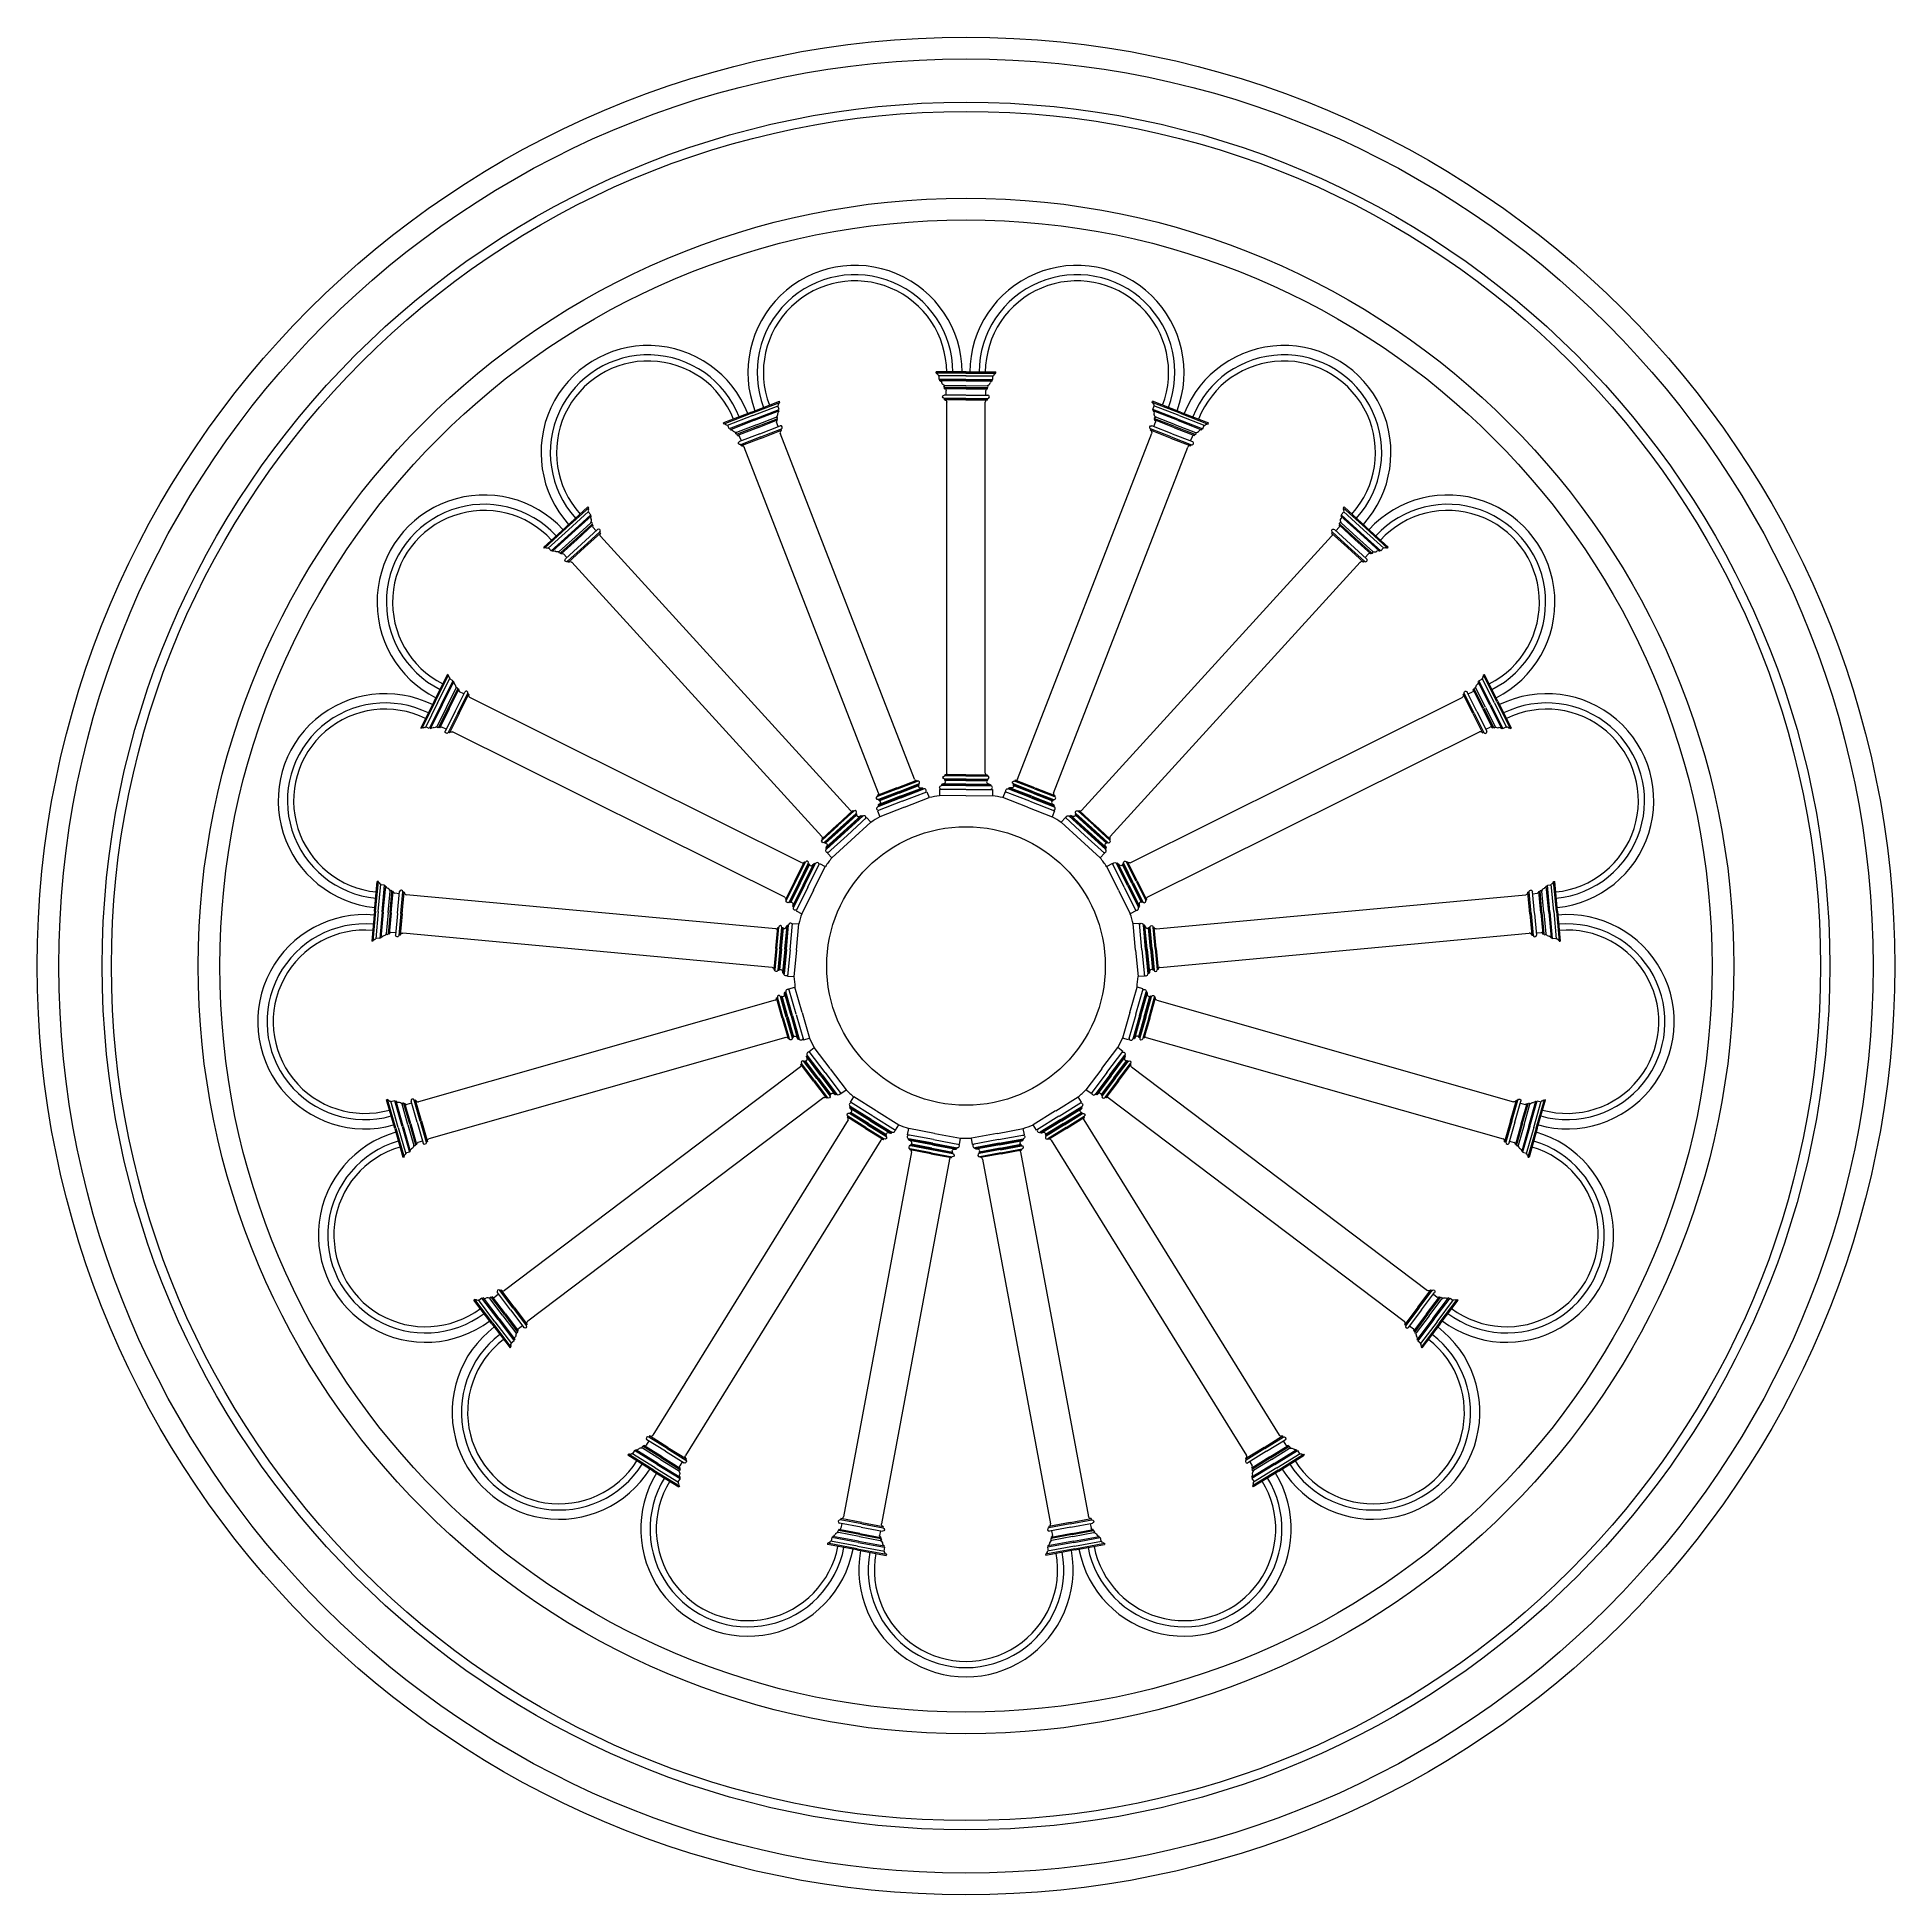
# Model space of a CAD drawing. Header units: metres. Extents: x -1.5 to 1.5, y 0 to 3.
import ezdxf

# ---------------------------------------------------------------- set-up
doc = ezdxf.new("R2010")
doc.units = ezdxf.units.M
doc.layers.add('ceco.net 99', color=7, linetype='Continuous')

# ---------------------------------------------------------------- blocks, each defined once
blk = doc.blocks.new('COLONNINA')
for p, q in [((0.6166, 0.2109), (0.6181, 0.2113)), ((0.6259, 0.1781), (0.6166, 0.2109)), ((0.6275, 0.1785), (0.618, 0.2119)), ((0.6229, 0.2133), (0.6244, 0.2138)), ((0.6324, 0.1799), (0.6229, 0.2133)), ((0.6339, 0.1804), (0.6244, 0.2138)), ((0.6246, 0.2131), (0.6255, 0.2134)), ((0.6348, 0.1806), (0.6255, 0.2134)), ((0.6295, 0.2192), (0.6304, 0.2194)), ((0.64, 0.1821), (0.6295, 0.2192)), ((0.6302, 0.2204), (0.6317, 0.2208)), ((0.641, 0.1824), (0.6302, 0.2204)), ((0.6425, 0.1828), (0.6316, 0.221)), ((0.6366, 0.2255), (0.6464, 0.2283)), ((0.6483, 0.1845), (0.6366, 0.2255)), ((0.6581, 0.1873), (0.6464, 0.2283)), ((0.6146, 0.2073), (0.0383, 0.0433)), ((-0.0114, 0.047), (-0.0132, 0.0465)), ((0, 0), (-0.0132, 0.0465)), ((0.0018, 0.0005), (-0.0114, 0.047)), ((0.0058, 0.0016), (-0.0063, 0.0442)), ((0.0001, 0.0449), (-0.006, 0.0431)), ((0.0119, 0.0034), (0.0001, 0.0449)), ((0.0022, 0.0443), (0.0004, 0.0438)), ((0.0137, 0.0039), (0.0022, 0.0443)), ((0.0213, 0.0061), (0.0118, 0.0392)), ((0.0165, 0.0406), (0.0147, 0.0401)), ((0.0242, 0.0069), (0.0147, 0.0401)), ((0.026, 0.0074), (0.0165, 0.0406)), ((0.0273, 0.0409), (0.0198, 0.0388)), ((0.0361, 0.0103), (0.0264, 0.0442)), ((0.0411, 0.0117), (0.0315, 0.0456)), ((0.0337, 0.0459), (0.0316, 0.0452)), ((0.0433, 0.0123), (0.0337, 0.0459))]:
    blk.add_line(p, q)
for centre, radius, start, end in [((0.6138, 0.2101), 0.00289, 285.8375, 15.8824), ((0.6204, 0.2126), 0.00255, 15.8824, 195.8824), ((0.6269, 0.2152), 0.00228, 233.3866, 285.8824), ((0.6267, 0.2157), 0.0028, 285.8824, 340.6648), ((0.6225, 0.2172), 0.00723, 340.6648, 15.8824), ((0.6346, 0.2218), 0.00303, 15.8824, 195.8824), ((-0.0108, 0.044), 0.00195, 39.855, 99.855), ((-0.0069, 0.0473), 0.00315, 219.855, 279.855), ((0.0057, 0.0465), 0.00415, 212.2796, 272.2796), ((0.0062, 0.0356), 0.00672, 32.2796, 92.2796), ((0.0133, 0.0396), 0.0015, 15.8824, 195.8824), ((0.0191, 0.0413), 0.00262, 195.8824, 285.8824), ((0.0289, 0.0449), 0.00262, 15.8824, 195.8824), ((0.0373, 0.0469), 0.00369, 195.8824, 285.8824)]:
    blk.add_arc(centre, radius, start, end)

msp = doc.modelspace()

# ---------------------------------------------------------------- linework, layer by layer
at = {"layer": 'ceco.net 99'}
for radius in [1.5, 1.465, 1.395, 1.38, 1.24, 1.205, 0.225]:
    msp.add_circle((0, 1.5), radius, dxfattribs=at)
for centre, radius, start, end in [((-0.1792, 2.4584), 0.173, 0.282, 200.8945), ((-0.1792, 2.4584), 0.158, 0.3088, 200.8677), ((0.1792, 2.4584), 0.173, 339.1055, 179.718), ((0.1792, 2.4584), 0.158, 339.1323, 179.6912), ((-0.1792, 2.4584), 0.148, 0.3297, 200.8468), ((0.1792, 2.4584), 0.148, 339.1532, 179.6703), ((-0.5133, 2.329), 0.173, 21.4585, 222.0709), ((0.5133, 2.329), 0.173, 317.9291, 158.5415), ((-0.5133, 2.329), 0.158, 21.4853, 222.0442), ((-0.5133, 2.329), 0.148, 21.5061, 222.0233), ((0.5133, 2.329), 0.158, 317.9558, 158.5147), ((0.5133, 2.329), 0.148, 317.9767, 158.4939), ((-0.7781, 2.0876), 0.173, 42.6349, 243.2474), ((0.7781, 2.0876), 0.173, 296.7526, 137.3651), ((-0.7781, 2.0876), 0.158, 42.6617, 243.2206), ((-0.7781, 2.0876), 0.148, 42.6826, 243.1998), ((0.7781, 2.0876), 0.158, 296.7794, 137.3383), ((0.7781, 2.0876), 0.148, 296.8002, 137.3174), ((-0.9378, 1.7668), 0.173, 63.8114, 264.4239), ((-0.9378, 1.7668), 0.158, 63.8382, 264.3971), ((0.9378, 1.7668), 0.173, 275.5761, 116.1886), ((0.9378, 1.7668), 0.158, 275.6029, 116.1618), ((-0.9378, 1.7668), 0.148, 63.8591, 264.3762), ((0.9378, 1.7668), 0.148, 275.6238, 116.1409), ((0, 1.5), 0.2783, 98.8234, 102.3531), ((0, 1.5), 0.2783, 77.6469, 81.1766), ((0, 1.5), 0.2783, 119.9998, 123.5296), ((0, 1.5), 0.2783, 56.4704, 60.0001), ((0, 1.5), 0.2783, 141.1763, 144.706), ((0, 1.5), 0.2783, 35.294, 38.8237), ((-0.9708, 1.41), 0.173, 84.9879, 285.6003), ((-0.9708, 1.41), 0.158, 85.0147, 285.5736), ((0, 1.5), 0.2783, 162.3528, 165.8825), ((0, 1.5), 0.2783, 14.1175, 17.6472), ((0.9708, 1.41), 0.173, 254.3997, 95.0121), ((0.9708, 1.41), 0.158, 254.4264, 94.9853), ((-0.9708, 1.41), 0.148, 85.0355, 285.5527), ((0.9708, 1.41), 0.148, 254.4473, 94.9645), ((0, 1.5), 0.2783, 183.5293, 187.059), ((0, 1.5), 0.2783, 352.941, 356.4707), ((0, 1.5), 0.2783, 204.7057, 208.2354), ((0, 1.5), 0.2783, 331.7646, 335.2943), ((0, 1.5), 0.2783, 225.8822, 229.4119), ((0, 1.5), 0.2783, 310.5881, 314.1178), ((-0.8728, 1.0654), 0.173, 106.1644, 306.7768), ((0, 1.5), 0.2783, 247.0587, 250.5884), ((0, 1.5), 0.2783, 289.4116, 292.9413), ((0.8728, 1.0654), 0.173, 233.2232, 73.8356), ((-0.8728, 1.0654), 0.158, 106.1911, 306.75), ((-0.8728, 1.0654), 0.148, 106.212, 306.7292), ((0, 1.5), 0.2783, 268.2351, 271.7649), ((0.8728, 1.0654), 0.158, 233.25, 73.8089), ((0.8728, 1.0654), 0.148, 233.2708, 73.788), ((-0.6569, 0.7795), 0.173, 127.3408, 327.9533), ((-0.6569, 0.7795), 0.158, 127.3676, 327.9265), ((0.6569, 0.7795), 0.173, 212.0467, 52.6592), ((0.6569, 0.7795), 0.158, 212.0735, 52.6324), ((-0.6569, 0.7795), 0.148, 127.3885, 327.9056), ((0.6569, 0.7795), 0.148, 212.0944, 52.6115), ((-0.3522, 0.5908), 0.173, 148.5173, 349.1298), ((-0.3522, 0.5908), 0.158, 148.5441, 349.103), ((-0.3522, 0.5908), 0.148, 148.5649, 349.0821), ((0.3522, 0.5908), 0.173, 190.8702, 31.4827), ((0.3522, 0.5908), 0.158, 190.897, 31.4559), ((0.3522, 0.5908), 0.148, 190.9179, 31.4351), ((0, 0.525), 0.173, 169.6938, 10.3062), ((0, 0.525), 0.158, 169.7205, 10.2795), ((0, 0.525), 0.148, 169.7414, 10.2586)]:
    msp.add_arc(centre, radius, start, end, dxfattribs=at)

# ---------------------------------------------------------------- block references
at = {"layer": 'ceco.net 99', "xscale": -1}
for p, rotation in [((0, 2.4593), 105.8823529411755), ((-0.3465, 2.3945), 127.0588235294112), ((0.3465, 2.3945), 84.70588235294024), ((0.6462, 2.2089), 63.52941176470477), ((-0.6462, 2.2089), 148.2352941176462), ((0.8587, 1.9276), 42.35294117646955), ((-0.8587, 1.9276), 169.4117647058814), ((0.9552, 1.5885), 21.17647058823473), ((-0.9552, 1.5885), 190.5882352941167), ((-0.9226, 1.2375), 211.7647058823521), ((-0.7655, 0.9219), 232.9411764705876), ((0.9226, 1.2375), 359.9999999999992), ((0.7655, 0.9219), 338.8235294117639), ((-0.505, 0.6844), 254.1176470588227), ((0.505, 0.6844), 317.6470588235283), ((-0.1763, 0.5571), 275.2941176470581), ((0.1763, 0.5571), 296.4705882352934)]:
    msp.add_blockref('COLONNINA', p, dxfattribs=dict(at, rotation=rotation))
at = {"layer": 'ceco.net 99'}
for p, rotation in [((0, 2.4593), 254.1176470588235), ((-0.3465, 2.3945), 275.2941176470589), ((0.3465, 2.3945), 232.9411764705877), ((-0.6462, 2.2089), 296.4705882352943), ((0.6462, 2.2089), 211.7647058823532), ((-0.8587, 1.9276), 317.6470588235293), ((0.8587, 1.9276), 190.5882352941176), ((-0.9552, 1.5885), 338.8235294117645), ((0.9552, 1.5885), 169.4117647058823), ((0.9226, 1.2375), 148.2352941176467), ((0.7655, 0.9219), 127.0588235294113), ((-0.7655, 0.9219), 21.17647058823539), ((-0.505, 0.6844), 42.35294117647059), ((0.505, 0.6844), 105.8823529411764), ((-0.1763, 0.5571), 63.5294117647057), ((0.1763, 0.5571), 84.70588235294105)]:
    msp.add_blockref('COLONNINA', p, dxfattribs=dict(at, rotation=rotation))
msp.add_blockref('COLONNINA', (-0.9226, 1.2375), dxfattribs=at)

# ---------------------------------------------------------------- texts
msp.add_text('Arch. Giuseppe Conte', height=0.0001, dxfattribs=at).set_placement((0, 1.775))

doc.saveas('drawing.dxf')
